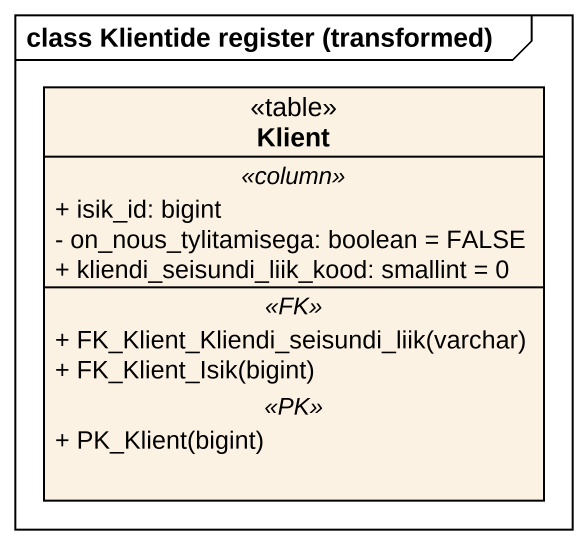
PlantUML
@startuml
mainframe class Klientide register (transformed)
hide circle
hide empty members
skinparam classAttributeIconSize 0
class Klient <<table>> {
  .. <<column>> ..
  + isik_id: bigint
  - on_nous_tylitamisega: boolean = FALSE
  + kliendi_seisundi_liik_kood: smallint = 0
  .. <<FK>> ..
  + FK_Klient_Kliendi_seisundi_liik(varchar)
  + FK_Klient_Isik(bigint)
  .. <<PK>> ..
  + PK_Klient(bigint)
}
@enduml
